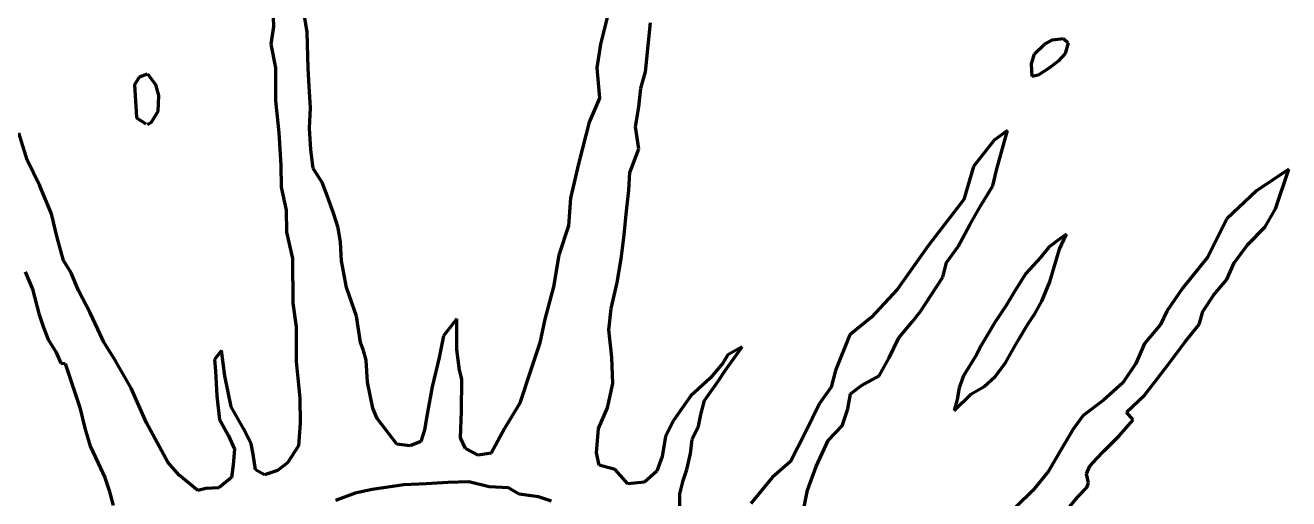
# Model space of a CAD drawing. Header units: millimetres. Extents: x 2676 to 5565, y 1584 to 2775.
# Drawn here: x 4322 to 4473.8, y 2108.3 to 2165.2 of the extents above; entities that cross this region are included whole.
import ezdxf

# ---------------------------------------------------------------- set-up
doc = ezdxf.new("R2010")
doc.units = ezdxf.units.MM
doc.layers.add('Warstwa5', color=7, linetype='Continuous', lineweight=100)

msp = doc.modelspace()

# ---------------------------------------------------------------- linework, layer by layer
at = {"layer": 'Warstwa5'}
for p, q in [((4355.82, 2164.38), (4354.97, 2169.6)), ((4351.72, 2167.32), (4351.78, 2165.06)), ((4391.97, 2166.44), (4391.06, 2162.92)), ((4351.78, 2165.06), (4351.46, 2162.94)), ((4396.84, 2163.18), (4397.07, 2165.53)), ((4355.95, 2160), (4355.82, 2164.38)), ((4396.46, 2159.62), (4396.84, 2163.18)), ((4444.4, 2162.93), (4445.36, 2163.44)), ((4445.36, 2163.44), (4446.7, 2163.61)), ((4446.7, 2163.61), (4447.27, 2163.11)), ((4447.27, 2163.11), (4446.9, 2161.82)), ((4351.46, 2162.94), (4352.02, 2160.07)), ((4391.06, 2162.92), (4390.63, 2160.1)), ((4442.84, 2160.58), (4443.21, 2161.77)), ((4443.21, 2161.77), (4444.4, 2162.93)), ((4446.9, 2161.82), (4446.06, 2160.87)), ((4352.02, 2160.07), (4352.04, 2156.15)), ((4356.08, 2157.9), (4355.95, 2160)), ((4390.63, 2160.1), (4390.94, 2156.43)), ((4442.93, 2159.06), (4442.84, 2160.58)), ((4445.03, 2160.09), (4443.64, 2159.19)), ((4446.06, 2160.87), (4445.03, 2160.09)), ((4335.13, 2158.1), (4335.69, 2159.02)), ((4335.69, 2159.02), (4336.65, 2159.35)), ((4336.65, 2159.35), (4337.61, 2158.08)), ((4395.91, 2157.63), (4396.46, 2159.62)), ((4443.64, 2159.19), (4442.93, 2159.06)), ((4335.25, 2156.07), (4335.13, 2158.1)), ((4337.61, 2158.08), (4337.96, 2156.77)), ((4356.24, 2155.28), (4356.08, 2157.9)), ((4395.67, 2155.41), (4395.91, 2157.63)), ((4335.33, 2154.83), (4335.25, 2156.07)), ((4337.96, 2156.77), (4337.91, 2154.82)), ((4352.04, 2156.15), (4352.43, 2152.33)), ((4390.94, 2156.43), (4389.69, 2153.57)), ((4395.29, 2152.98), (4395.67, 2155.41)), ((4335.38, 2154.04), (4335.33, 2154.83)), ((4336.49, 2153.31), (4335.38, 2154.04)), ((4337.91, 2154.82), (4337.1, 2153.52)), ((4356.1, 2152.84), (4356.24, 2155.28)), ((4337.1, 2153.52), (4336.59, 2153.23)), ((4352.43, 2152.33), (4352.68, 2148.36)), ((4356.26, 2150.22), (4356.1, 2152.84)), ((4389.69, 2153.57), (4388.48, 2148.72)), ((4395.68, 2150.36), (4395.29, 2152.98)), ((4439.96, 2152.56), (4438.38, 2151.4)), ((4438.65, 2147.8), (4439.96, 2152.56)), ((4322.2, 2149.03), (4321.19, 2152.28)), ((4438.38, 2151.4), (4435.89, 2148.24)), ((4356.55, 2147.98), (4356.26, 2150.22)), ((4394.58, 2147.51), (4395.68, 2150.36)), ((4323.71, 2145.88), (4322.2, 2149.03)), ((4352.68, 2148.36), (4352.69, 2145.72)), ((4357.64, 2146.31), (4356.55, 2147.98)), ((4388.48, 2148.72), (4387.46, 2144.43)), ((4435.89, 2148.24), (4434.73, 2144.27)), ((4438.2, 2145.9), (4438.65, 2147.8)), ((4473.75, 2147.89), (4469.87, 2145.29)), ((4472.17, 2143.13), (4473.75, 2147.89)), ((4358.27, 2144.62), (4357.64, 2146.31)), ((4394.49, 2145.39), (4394.58, 2147.51)), ((4325.1, 2142.52), (4323.71, 2145.88)), ((4352.69, 2145.72), (4353.32, 2142.97)), ((4394.19, 2142.89), (4394.49, 2145.39)), ((4436.75, 2143.55), (4438.2, 2145.9)), ((4469.87, 2145.29), (4466.32, 2141.92)), ((4359, 2142.63), (4358.27, 2144.62)), ((4387.46, 2144.43), (4387.22, 2141.1)), ((4434.73, 2144.27), (4430.43, 2138.69)), ((4435.44, 2141.21), (4436.75, 2143.55)), ((4325.8, 2139.69), (4325.1, 2142.52)), ((4353.32, 2142.97), (4353.33, 2140.34)), ((4359.56, 2140.86), (4359, 2142.63)), ((4393.92, 2140.01), (4394.19, 2142.89)), ((4466.32, 2141.92), (4464.02, 2137.36)), ((4470.94, 2140.99), (4472.17, 2143.13)), ((4353.33, 2140.34), (4354.06, 2137.15)), ((4359.82, 2139.14), (4359.56, 2140.86)), ((4387.22, 2141.1), (4386.08, 2137.57)), ((4434.05, 2138.59), (4435.44, 2141.21)), ((4468.81, 2138.82), (4470.94, 2140.99)), ((4326.54, 2136.94), (4325.8, 2139.69)), ((4359.96, 2136.89), (4359.82, 2139.14)), ((4393.57, 2137.13), (4393.92, 2140.01)), ((4430.43, 2138.69), (4426.75, 2133.48)), ((4446.26, 2139.54), (4444.92, 2138.54)), ((4446.22, 2138.28), (4447.06, 2140.07)), ((4447.06, 2140.07), (4446.26, 2139.54)), ((4467.21, 2136.65), (4468.81, 2138.82)), ((4354.06, 2137.15), (4354.09, 2131.8)), ((4386.08, 2137.57), (4385.42, 2133.76)), ((4432.62, 2136.7), (4434.05, 2138.59)), ((4443.93, 2137.3), (4442.15, 2135.34)), ((4444.92, 2138.54), (4443.93, 2137.3)), ((4445.57, 2136.11), (4446.22, 2138.28)), ((4464.02, 2137.36), (4461.04, 2133.62)), ((4327.48, 2135.45), (4326.54, 2136.94)), ((4360.54, 2133.69), (4359.96, 2136.89)), ((4393.07, 2134.28), (4393.57, 2137.13)), ((4432.21, 2134.93), (4432.62, 2136.7)), ((4445.07, 2134.35), (4445.57, 2136.11)), ((4466.3, 2134.62), (4467.21, 2136.65)), ((4321.95, 2135.54), (4322.84, 2133.47)), ((4328.37, 2133.33), (4327.48, 2135.45)), ((4392.36, 2131.15), (4393.07, 2134.28)), ((4430.75, 2132.73), (4432.21, 2134.93)), ((4442.15, 2135.34), (4440.88, 2133.3)), ((4444.09, 2132.05), (4445.07, 2134.35)), ((4464.77, 2132.79), (4466.3, 2134.62)), ((4322.84, 2133.47), (4323.59, 2130.55)), ((4329.76, 2130.64), (4328.37, 2133.33)), ((4361.74, 2130.21), (4360.54, 2133.69)), ((4385.42, 2133.76), (4384.38, 2129.86)), ((4426.75, 2133.48), (4423.58, 2130.08)), ((4429.46, 2130.77), (4430.75, 2132.73)), ((4440.88, 2133.3), (4439.81, 2131.5)), ((4461.04, 2133.62), (4459.1, 2130.82)), ((4463.44, 2130.78), (4464.77, 2132.79)), ((4354.09, 2131.8), (4354.49, 2128.96)), ((4392.07, 2128.57), (4392.36, 2131.15)), ((4439.81, 2131.5), (4438.43, 2129.45)), ((4443.29, 2130.6), (4444.09, 2132.05)), ((4323.59, 2130.55), (4324.11, 2128.98)), ((4330.69, 2128.67), (4329.76, 2130.64)), ((4362.24, 2127.07), (4361.74, 2130.21)), ((4373.82, 2129.91), (4372.22, 2127.85)), ((4373.83, 2126.22), (4373.82, 2129.91)), ((4384.38, 2129.86), (4383.8, 2127.03)), ((4423.58, 2130.08), (4421.03, 2128)), ((4426.93, 2127.64), (4428.55, 2129.58)), ((4428.55, 2129.58), (4429.46, 2130.77)), ((4442.42, 2129.25), (4443.29, 2130.6)), ((4459.1, 2130.82), (4458.35, 2129.22)), ((4463.01, 2129.24), (4463.44, 2130.78)), ((4324.11, 2128.98), (4324.73, 2127.42)), ((4331.4, 2127.12), (4330.69, 2128.67)), ((4354.49, 2128.96), (4354.52, 2124.79)), ((4392.42, 2125.28), (4392.07, 2128.57)), ((4438.43, 2129.45), (4436.81, 2126.72)), ((4441.3, 2127.39), (4442.42, 2129.25)), ((4458.35, 2129.22), (4456.43, 2126.94)), ((4461.31, 2127.16), (4463.01, 2129.24)), ((4324.73, 2127.42), (4325.62, 2125.96)), ((4332.81, 2124.86), (4331.4, 2127.12)), ((4362.6, 2126.12), (4362.24, 2127.07)), ((4372.22, 2127.85), (4371.7, 2125.26)), ((4383.8, 2127.03), (4382.72, 2123.76)), ((4406.05, 2123.7), (4408.09, 2126.55)), ((4408.09, 2126.55), (4406.36, 2125.6)), ((4421.03, 2128), (4419.32, 2123.71)), ((4425.76, 2125.22), (4426.93, 2127.64)), ((4436.81, 2126.72), (4436.16, 2125.45)), ((4440.49, 2126), (4441.3, 2127.39)), ((4456.43, 2126.94), (4455.4, 2124.53)), ((4459.27, 2124.4), (4461.31, 2127.16)), ((4325.62, 2125.96), (4326.22, 2124.59)), ((4345.55, 2126.11), (4344.71, 2125)), ((4344.71, 2125), (4344.8, 2123.65)), ((4345.96, 2123.05), (4345.55, 2126.11)), ((4362.9, 2124.93), (4362.6, 2126.12)), ((4371.7, 2125.26), (4370.86, 2121.74)), ((4374.13, 2123.75), (4373.83, 2126.22)), ((4392.54, 2122.12), (4392.42, 2125.28)), ((4406.36, 2125.6), (4405.76, 2124.57)), ((4424.53, 2123.07), (4425.76, 2125.22)), ((4436.16, 2125.45), (4434.68, 2123.06)), ((4439.74, 2124.61), (4440.49, 2126)), ((4326.22, 2124.59), (4326.75, 2124.55)), ((4326.75, 2124.55), (4327.56, 2122.15)), ((4334.67, 2121.59), (4332.81, 2124.86)), ((4344.8, 2123.65), (4344.98, 2120.65)), ((4354.52, 2124.79), (4354.95, 2120.37)), ((4363.07, 2122.31), (4362.9, 2124.93)), ((4374.43, 2122.64), (4374.13, 2123.75)), ((4382.72, 2123.76), (4381.39, 2119.76)), ((4405.76, 2124.57), (4404.23, 2122.79)), ((4405.19, 2122.42), (4406.05, 2123.7)), ((4419.32, 2123.71), (4418.78, 2121.68)), ((4438.5, 2122.96), (4439.74, 2124.61)), ((4455.4, 2124.53), (4453.81, 2122.22)), ((4457.53, 2122.17), (4459.27, 2124.4)), ((4327.56, 2122.15), (4328.54, 2119.24)), ((4346.72, 2119.33), (4345.96, 2123.05)), ((4363.71, 2119.18), (4363.07, 2122.31)), ((4374.37, 2118.79), (4374.43, 2122.64)), ((4391.9, 2119.22), (4392.54, 2122.12)), ((4404.23, 2122.79), (4401.92, 2120.67)), ((4403.55, 2120.11), (4405.19, 2122.42)), ((4422.44, 2121.91), (4424.53, 2123.07)), ((4434.68, 2123.06), (4434.15, 2121.63)), ((4437.17, 2121.76), (4438.5, 2122.96)), ((4453.81, 2122.22), (4451.49, 2120.15)), ((4456.44, 2120.74), (4457.53, 2122.17)), ((4336.52, 2117.41), (4334.67, 2121.59)), ((4344.98, 2120.65), (4345.31, 2117.81)), ((4370.86, 2121.74), (4370.24, 2118.46)), ((4401.92, 2120.67), (4399.85, 2117.67)), ((4418.78, 2121.68), (4417.4, 2119.71)), ((4420.78, 2119.08), (4421.09, 2120.88)), ((4421.09, 2120.88), (4422.44, 2121.91)), ((4433.54, 2118.9), (4435.55, 2120.87)), ((4434.15, 2121.63), (4433.91, 2120.21)), ((4435.55, 2120.87), (4437.17, 2121.76)), ((4454.27, 2118.68), (4456.44, 2120.74)), ((4328.54, 2119.24), (4329.12, 2116.78)), ((4348.17, 2116.71), (4346.72, 2119.33)), ((4354.95, 2120.37), (4354.99, 2117.36)), ((4364.24, 2117.94), (4363.71, 2119.18)), ((4381.39, 2119.76), (4379.55, 2116.71)), ((4390.85, 2116.74), (4391.9, 2119.22)), ((4403.14, 2118.39), (4403.55, 2120.11)), ((4417.4, 2119.71), (4415.69, 2116.27)), ((4420.11, 2117.06), (4420.78, 2119.08)), ((4433.91, 2120.21), (4433.54, 2118.9)), ((4451.49, 2120.15), (4449.07, 2118.3)), ((4339.08, 2112.67), (4336.52, 2117.41)), ((4345.31, 2117.81), (4346.34, 2115.92)), ((4366.62, 2114.85), (4364.24, 2117.94)), ((4370.24, 2118.46), (4369.91, 2116.56)), ((4374.26, 2115.62), (4374.37, 2118.79)), ((4399.85, 2117.67), (4398.88, 2115.78)), ((4402.85, 2117.01), (4403.14, 2118.39)), ((4449.07, 2118.3), (4447.86, 2116.63)), ((4453.4, 2115.83), (4455.07, 2117.77)), ((4455.07, 2117.77), (4454.27, 2118.68)), ((4329.12, 2116.78), (4329.77, 2114.61)), ((4346.34, 2115.92), (4347.12, 2114.23)), ((4349.11, 2114.88), (4348.17, 2116.71)), ((4354.99, 2117.36), (4354.78, 2114.64)), ((4369.91, 2116.56), (4369.47, 2115.17)), ((4379.55, 2116.71), (4377.92, 2113.74)), ((4390.58, 2113.79), (4390.85, 2116.74)), ((4402.1, 2115.46), (4402.85, 2117.01)), ((4415.69, 2116.27), (4413.89, 2112.77)), ((4418.42, 2115.29), (4420.11, 2117.06)), ((4447.86, 2116.63), (4446.41, 2114.19)), ((4329.77, 2114.61), (4330.71, 2112.55)), ((4349.34, 2113.62), (4349.11, 2114.88)), ((4354.78, 2114.64), (4353.48, 2112.6)), ((4368.22, 2114.64), (4366.62, 2114.85)), ((4369.47, 2115.17), (4368.22, 2114.64)), ((4374.87, 2114.31), (4374.26, 2115.62)), ((4398.88, 2115.78), (4398.47, 2113.36)), ((4401.88, 2113.71), (4402.1, 2115.46)), ((4416.98, 2112.15), (4418.42, 2115.29)), ((4451.58, 2114.03), (4453.4, 2115.83)), ((4347.12, 2114.23), (4346.94, 2112.34)), ((4349.61, 2111.75), (4349.34, 2113.62)), ((4376.36, 2113.5), (4374.87, 2114.31)), ((4377.92, 2113.74), (4376.36, 2113.5)), ((4390.9, 2112.3), (4390.58, 2113.79)), ((4398.47, 2113.36), (4397.83, 2111.58)), ((4401.44, 2111.8), (4401.88, 2113.71)), ((4446.41, 2114.19), (4444.88, 2111.6)), ((4449.87, 2112.18), (4450.66, 2113.08)), ((4450.66, 2113.08), (4451.58, 2114.03)), ((4330.71, 2112.55), (4331.52, 2110.85)), ((4340.46, 2111.1), (4339.08, 2112.67)), ((4346.94, 2112.34), (4346.73, 2110.82)), ((4350.7, 2111.14), (4349.61, 2111.75)), ((4352.25, 2111.69), (4350.7, 2111.14)), ((4353.48, 2112.6), (4352.25, 2111.69)), ((4392.83, 2111.78), (4390.9, 2112.3)), ((4394.35, 2110.09), (4392.83, 2111.78)), ((4397.83, 2111.58), (4396.36, 2110.26)), ((4401, 2110.46), (4401.44, 2111.8)), ((4413.89, 2112.77), (4411.7, 2110.85)), ((4415.93, 2109.31), (4416.98, 2112.15)), ((4444.88, 2111.6), (4443, 2109.28)), ((4449.45, 2111.26), (4449.87, 2112.18)), ((4331.52, 2110.85), (4332.04, 2109.28)), ((4342.68, 2109.28), (4340.46, 2111.1)), ((4346.73, 2110.82), (4345.22, 2109.59)), ((4367.44, 2109.95), (4363.64, 2109.39)), ((4370.11, 2110.06), (4367.44, 2109.95)), ((4372.73, 2110.23), (4370.11, 2110.06)), ((4375.24, 2110.33), (4372.73, 2110.23)), ((4377.69, 2109.72), (4375.24, 2110.33)), ((4396.36, 2110.26), (4394.35, 2110.09)), ((4400.59, 2108.88), (4401, 2110.46)), ((4411.7, 2110.85), (4409.12, 2107.72)), ((4449.71, 2110.2), (4449.45, 2111.26)), ((4449.51, 2109.62), (4449.71, 2110.2)), ((4332.04, 2109.28), (4332.53, 2107.48)), ((4343.65, 2109.5), (4342.68, 2109.28)), ((4345.22, 2109.59), (4343.65, 2109.5)), ((4361.59, 2108.93), (4359.23, 2108.07)), ((4363.64, 2109.39), (4361.59, 2108.93)), ((4380, 2109.59), (4377.69, 2109.72)), ((4381.31, 2108.84), (4380, 2109.59)), ((4383.64, 2108.5), (4381.31, 2108.84)), ((4385.2, 2107.99), (4383.64, 2108.5)), ((4400.6, 2107.1), (4400.59, 2108.88)), ((4415.18, 2105.55), (4415.93, 2109.31)), ((4443, 2109.28), (4439.19, 2105.56)), ((4447.44, 2107.33), (4448.36, 2108.47)), ((4448.36, 2108.47), (4449.51, 2109.62))]:
    msp.add_line(p, q, dxfattribs=at)

doc.saveas('drawing.dxf')
